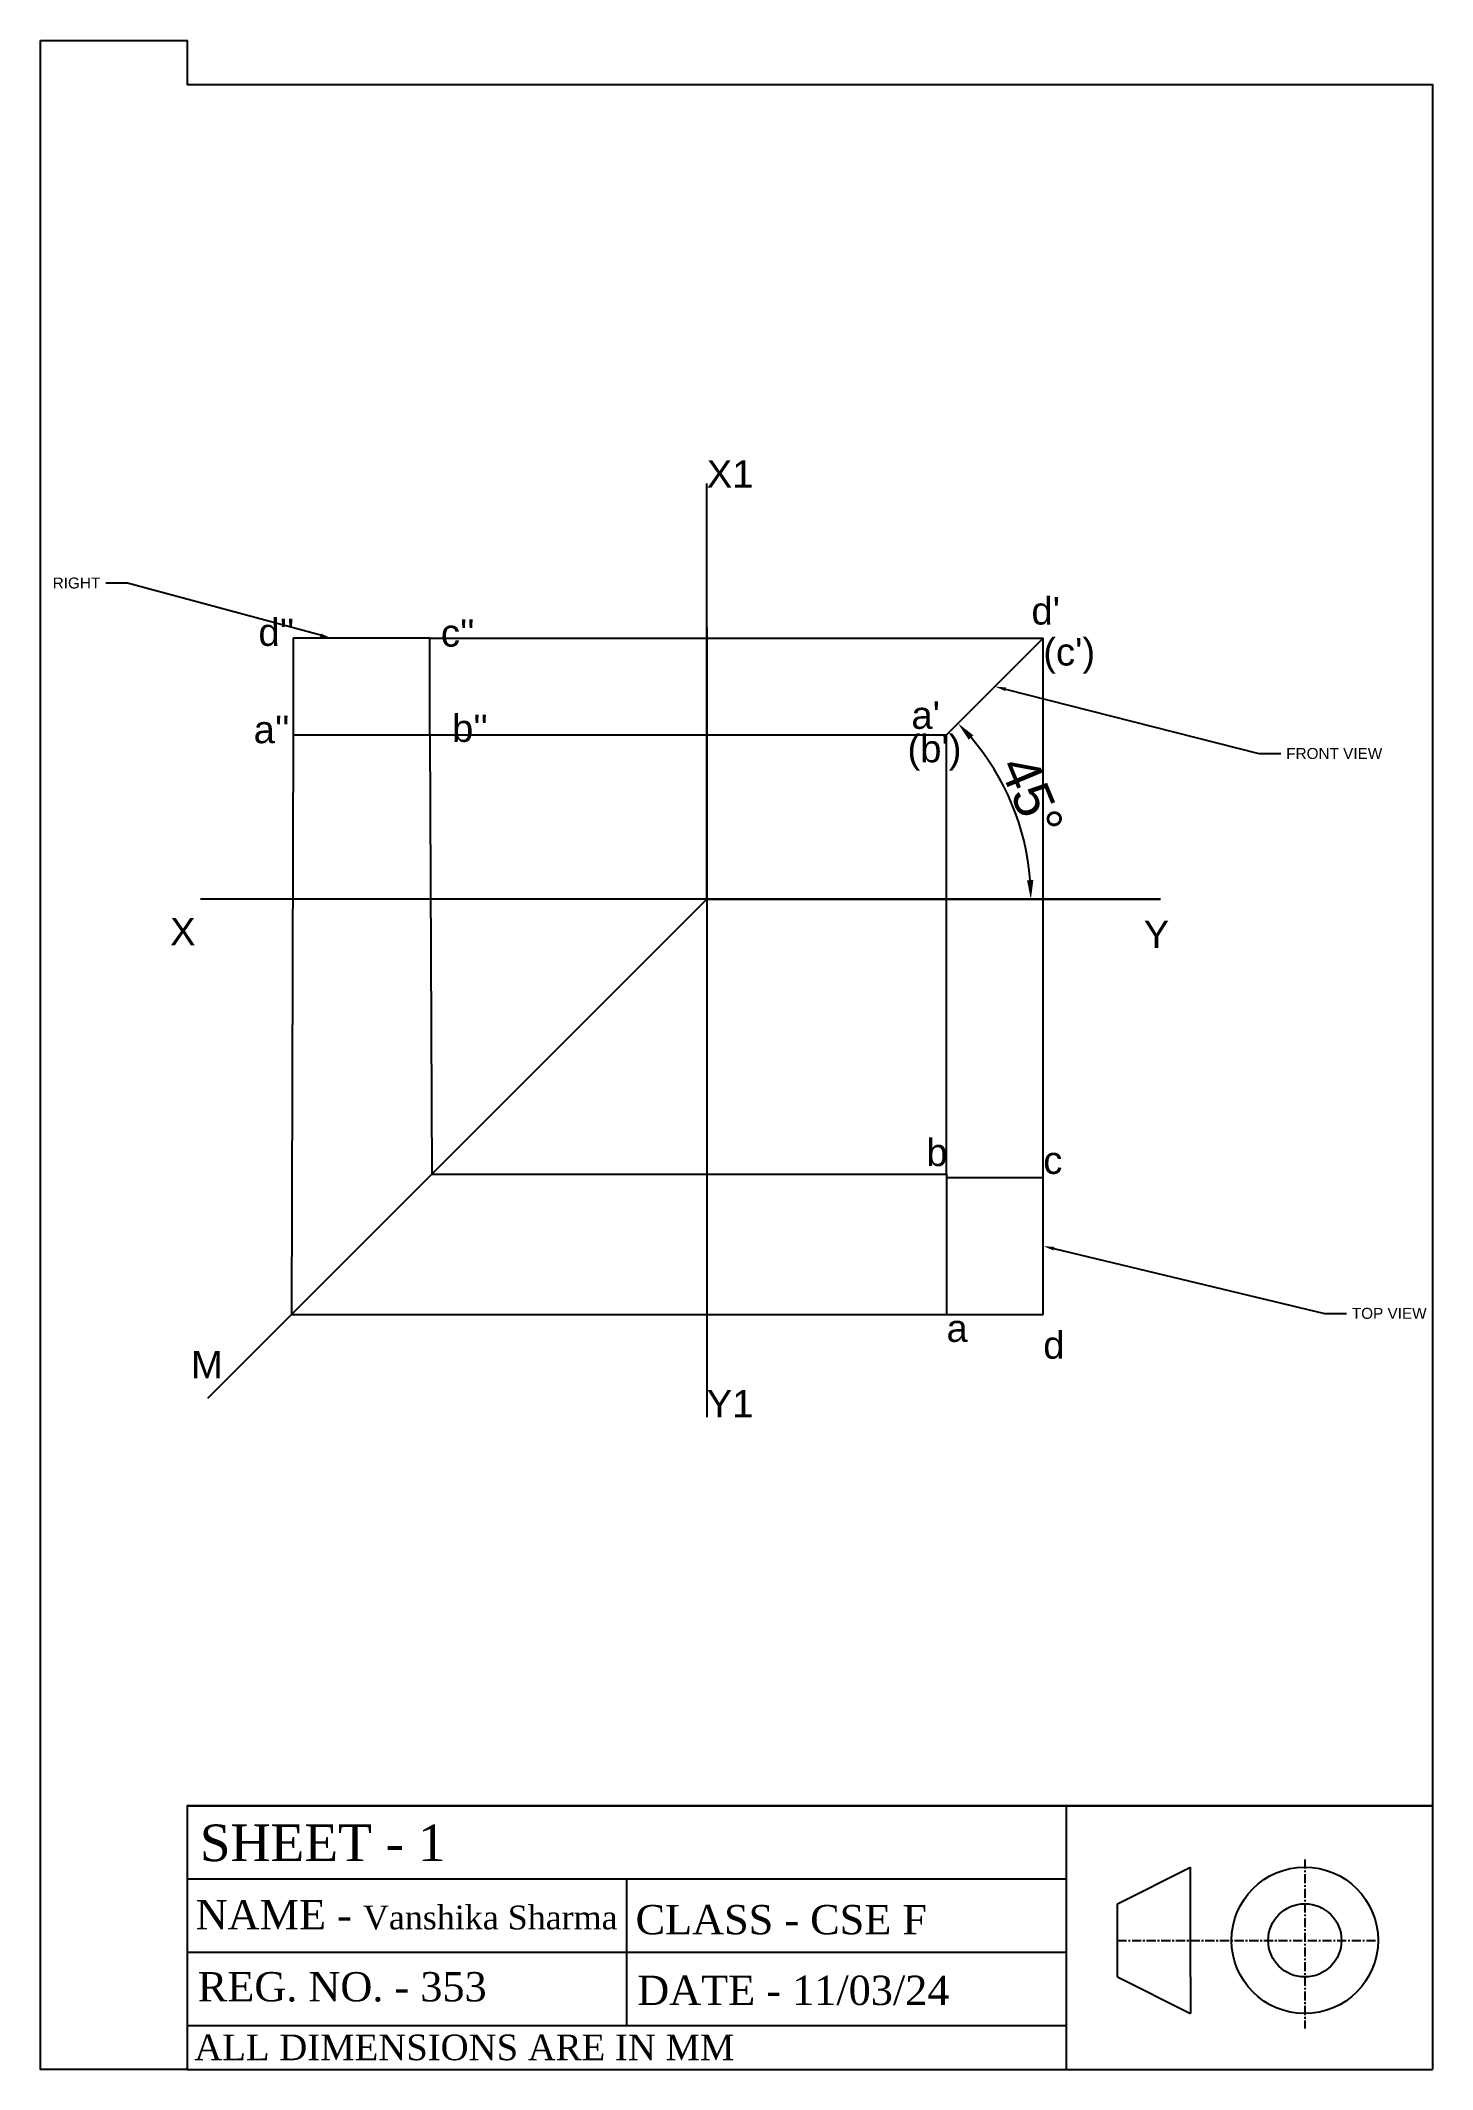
# Paper-space layout 'SRM IST VG A4' of a CAD drawing. Header units: millimetres. Extents: x 10 to 200, y 10 to 287.
# The model-space entities are those that its viewports show. They can reach past a viewport. Long polylines and large blocks are cut down to what shows.
import ezdxf
from ezdxf import colors
from ezdxf.entities.mleader import LeaderData, LeaderLine
from ezdxf.math import Vec2, Vec3

# ---------------------------------------------------------------- set-up
doc = ezdxf.new("R2010")
doc.units = ezdxf.units.MM
doc.linetypes.add('CENTER', pattern=[2, 1.25, -0.25, 0.25, -0.25])
doc.layers.add('Viewport', color=7, linetype='Continuous')
doc.styles.get("Standard").update_dxf_attribs({"font": 'arial.ttf'})
doc.dimstyles.new('ISO-25', dxfattribs={"dimtxt": 14, "dimasz": 7, "dimexe": 1.25, "dimexo": 0.625, "dimtad": 1, "dimtxsty": 'Standard', "dimcen": 2.5, "dimadec": 0, "dimazin": 0, "dimtfac": 1, "dimtmove": 0, "dimatfit": 3, "dimfxl": 1, "dimarcsym": 0})

# ---------------------------------------------------------------- blocks, each defined once
blk = doc.blocks.new('*D7')
at = {"color": 0, "lineweight": -2, "transparency": 16777216}
blk.add_arc((2627.68, 1589.51), 90.89, 4.41394, 40.59011, dxfattribs=at)
at = {"color": 0, "transparency": 16777216}
for points in [[(2695.85, 1647.85), (2697.56, 1649.44), (2691.95, 1653.78)], [(2719.47, 1596.55), (2717.14, 1596.46), (2718.57, 1589.51)]]:
    blk.add_solid(points, dxfattribs=at)
at = {"layer": 'Defpoints', "color": 0, "transparency": 16777216}
for p in [(2723.1, 1684.94), (2687.75, 1649.58), (2715.47, 1613.03), (2415.13, 1589.51), (2765.93, 1589.51)]:
    blk.add_point(p, dxfattribs=at)
at = {"color": 0, "transparency": 16777216, "insert": (2718.81, 1627.26), "char_height": 14, "attachment_point": 5, "rotation": 292.50203}
blk.add_mtext('45°', dxfattribs=at)

msp = doc.modelspace()

# ---------------------------------------------------------------- linework, layer by layer
at = {"color": 18, "true_color": 0x000000}
for p, q in [((2600.125, 1589.509), (2600.125, 1741.48)), ((2449.01, 1684.939), (2449.01, 1649.584)), ((2499.01, 1684.939), (2449.01, 1684.939)), ((2499.01, 1649.584), (2499.01, 1684.939)), ((2600.125, 1688.834), (2600.125, 1490.185)), ((2687.75, 1649.584), (2723.1, 1684.939)), ((2449.01, 1649.584), (2499.01, 1649.584)), ((2765.931, 1589.509), (2415.129, 1589.509)), ((2600.125, 1589.509), (2479.917, 1469.301)), ((2600.125, 1589.509), (2765.931, 1589.509)), ((2600.125, 1589.509), (2600.125, 1400.306)), ((2499.675, 1489.059), (2417.708, 1407.093)), ((2687.75, 1489.059), (2687.75, 1437.77)), ((2723.1, 1487.77), (2687.75, 1487.77)), ((2723.1, 1437.77), (2723.1, 1487.77)), ((2687.75, 1437.77), (2723.1, 1437.77))]:
    msp.add_line(p, q, dxfattribs=at)
at = {"color": 114, "true_color": 0x139b48}
for p, q in [((2499.01, 1684.939), (2723.1, 1684.939)), ((2723.1, 1487.77), (2723.1, 1684.939)), ((2449.01, 1649.584), (2448.385, 1437.77)), ((2499.01, 1649.584), (2499.675, 1489.059)), ((2499.01, 1649.584), (2687.75, 1649.584)), ((2687.75, 1489.059), (2687.75, 1649.584)), ((2499.675, 1489.059), (2687.75, 1489.059)), ((2448.385, 1437.77), (2687.75, 1437.77))]:
    msp.add_line(p, q, dxfattribs=at)

# ---------------------------------------------------------------- texts
at = {"color": 18, "true_color": 0x000000, "char_height": 10, "attachment_point": 1}
for s, width, heights, insert in [('X1', 42.35909, [0], (2600.125, 1749.958)), ("d'", 74.86641, [0], (2718.781, 1699.923)), ("d''", 79.11029, [0], (2436.342, 1692.119)), ("c''", 45.30134, [2.541], (2502.984, 1691.825)), ("(c')", 80.58867, [0], (2723.1, 1684.939)), ("a''", 31.07688, [0], (2434.575, 1656.559)), ("b''", 38.56571, [0], (2507.057, 1657.036)), ("(b')", 21.45852, [0], (2673.479, 1649.584)), ('X', 36.71791, [0], (2404.056, 1582.698)), ('Y', 47.68562, [0], (2759.79, 1581.745)), ('b', 22.88909, [0], (2680.375, 1502.04)), ('c', 54.83845, [0], (2723.1, 1499.15)), ('a', 47.20876, [0], (2687.75, 1437.77)), ('d', 63.39452, [0], (2723.1, 1431.64)), ('Y1', 65.72503, [0], (2600.125, 1410.196))]:
    msp.add_mtext_dynamic_manual_height_columns(s, width=width, gutter_width=12.5, heights=heights, dxfattribs=dict(at, insert=insert))
for s, insert in [("a'", (2674.91, 1661.801)), ('M', (2411.685, 1424.492))]:
    msp.add_mtext(s, dxfattribs=dict(at, insert=insert))

# ---------------------------------------------------------------- dimensions: what is measured, and where the dimension line sits
at = {"color": 30, "true_color": 0xf8991e}
dim = msp.add_angular_dim_2l(base=(2715.473, 1613.035), line1=((2765.931, 1589.509), (2415.129, 1589.509)), line2=((2687.75, 1649.584), (2723.1, 1684.939)), dimstyle='ISO-25', dxfattribs=at)
dim.commit()
dim.dimension.update_dxf_attribs({"geometry": '*D7', "text_midpoint": (2718.806, 1627.257)})

# ---------------------------------------------------------------- leaders
ml = msp.add_multileader_mtext('Standard', dxfattribs=at)
ml.set_content('RIGHT', color=(248, 153, 30))
ml.set_leader_properties()
ml.build(insert=Vec2(0, 0))
ctx = ml.context
ctx.base_point, ctx.plane_origin = Vec3(2359.703, 1705.062), Vec3(2462.859, 1684.939)
ctx.text_align_type = 2
notes = []
notes.append((ctx, [(0, (1, 1, 0), (2388.535, 1705.062), (-1, 0), 8, [(0, [(2462.859, 1684.939)], 0, [])])]))
ctx.mtext.insert, ctx.mtext.alignment, ctx.mtext.flow_direction = Vec3(2378.535, 1707.097), 3, 5
ml = msp.add_multileader_mtext('Standard', dxfattribs=at)
ml.set_content('FRONT VIEW', color=(248, 153, 30))
ml.set_leader_properties()
ml.build(insert=Vec2(0, 0))
ctx = ml.context
ctx.base_point, ctx.plane_origin = Vec3(2809.873, 1642.769), Vec3(2705.425, 1667.262)
notes.append((ctx, [(0, (1, 1, 0), (2801.873, 1642.769), (1, 0), 8, [(0, [(2705.425, 1667.262)], 0, [])])]))
ctx.mtext.insert, ctx.mtext.flow_direction = Vec3(2811.873, 1644.803), 5
ml = msp.add_multileader_mtext('Standard', dxfattribs=at)
ml.set_content('TOP VIEW', color=(248, 153, 30))
ml.set_leader_properties()
ml.build(insert=Vec2(0, 0))
ctx = ml.context
ctx.base_point, ctx.plane_origin = Vec3(2833.849, 1438.161), Vec3(2723.1, 1462.77)
notes.append((ctx, [(0, (1, 1, 0), (2825.849, 1438.161), (1, 0), 8, [(0, [(2723.1, 1462.77)], 0, [])])]))
ctx.mtext.insert, ctx.mtext.flow_direction = Vec3(2835.849, 1440.195), 5
for ctx, leaders in notes:
    for number, flags, end, landing, length, lines in leaders:
        leader = LeaderData()
        leader.index, (leader.has_last_leader_line, leader.has_dogleg_vector, leader.attachment_direction) = number, flags
        leader.last_leader_point, leader.dogleg_vector, leader.dogleg_length = Vec3(end), Vec3(landing), length
        for number, points, colour, breaks in lines:
            line = LeaderLine()
            line.index, line.vertices, line.color, line.breaks = number, Vec3.list(points), colors.encode_raw_color(colour), breaks
            leader.lines.append(line)
        ctx.leaders.append(leader)

psp = doc.layouts.new('SRM IST VG A4')

# ---------------------------------------------------------------- linework, layer by layer
for p, q in [((30, 46), (200, 46)), ((150, 46), (150, 10)), ((200, 46), (200, 10)), ((156.99, 32.62), (166.99, 37.62)), ((166.99, 32.62), (166.99, 37.62)), ((30, 36), (150, 36)), ((90, 36), (90, 16)), ((156.99, 22.62), (156.99, 32.62)), ((166.99, 22.62), (166.99, 32.62)), ((30, 26), (150, 26)), ((156.99, 22.62), (166.99, 17.62)), ((166.99, 22.62), (166.99, 17.62)), ((30, 16), (150, 16)), ((30, 10), (200, 10))]:
    psp.add_line(p, q)
at = {"linetype": 'CENTER'}
for p, q in [((182.58, 38.66), (182.58, 15.61)), ((156.99, 27.62), (192.46, 27.62))]:
    psp.add_line(p, q, dxfattribs=at)
for radius in [10, 5]:
    psp.add_circle((182.58, 27.62), radius)
at = {"layer": 'Viewport'}
psp.add_lwpolyline([(10, 287), (30, 287), (30, 281), (200, 281), (200, 46), (30, 46), (30, 10), (10, 10)], close=True, dxfattribs=at)

# ---------------------------------------------------------------- texts
at = {"attachment_point": 1}
for s, insert, char_height, width in [('{\\fTimes New Roman|b0|i0|c0|p18;SHEET - 1}', (31.73, 43.44), 5, 120), ('{\\fTimes New Roman|b0|i0|c0|p18;NAME - \\H0.8125x;Vanshika Sharma}', (31.18, 33.12), 4, 57.9754), ('{\\fTimes New Roman|b0|i0|c0|p18;CLASS - CSE F}', (91.22, 32.45), 4, 56.286), ('{\\fTimes New Roman|b0|i0|c0|p18;REG. NO. - 353}', (31.46, 23.29), 4, 56.286), ('{\\fTimes New Roman|b0|i0|c0|p18;DATE - 11/03/24}', (91.45, 22.8), 4, 56.286), ('{\\fTimes New Roman|b0|i0|c0|p18;ALL DIMENSIONS ARE IN MM}', (30.99, 14.76), 3.5, 120)]:
    psp.add_mtext(s, dxfattribs=dict(at, insert=insert, char_height=char_height, width=width))

# ---------------------------------------------------------------- viewports
at = {"layer": 'Viewport'}
vp = psp.add_viewport(center=(105, 148.5), size=(190, 277), view_center_point=(2611.008, 1532.61), view_height=741.4214, dxfattribs=at)
vp.dxf.flags = 0x10000  # cut along an outline
vp.dxf.clipping_boundary_handle = psp.add_lwpolyline([(10, 287), (30, 287), (30, 281), (200, 281), (200, 46), (30, 46), (30, 10), (10, 10)], format="xyb", close=True, dxfattribs={"invisible": 1}).dxf.handle

doc.saveas('drawing.dxf')
